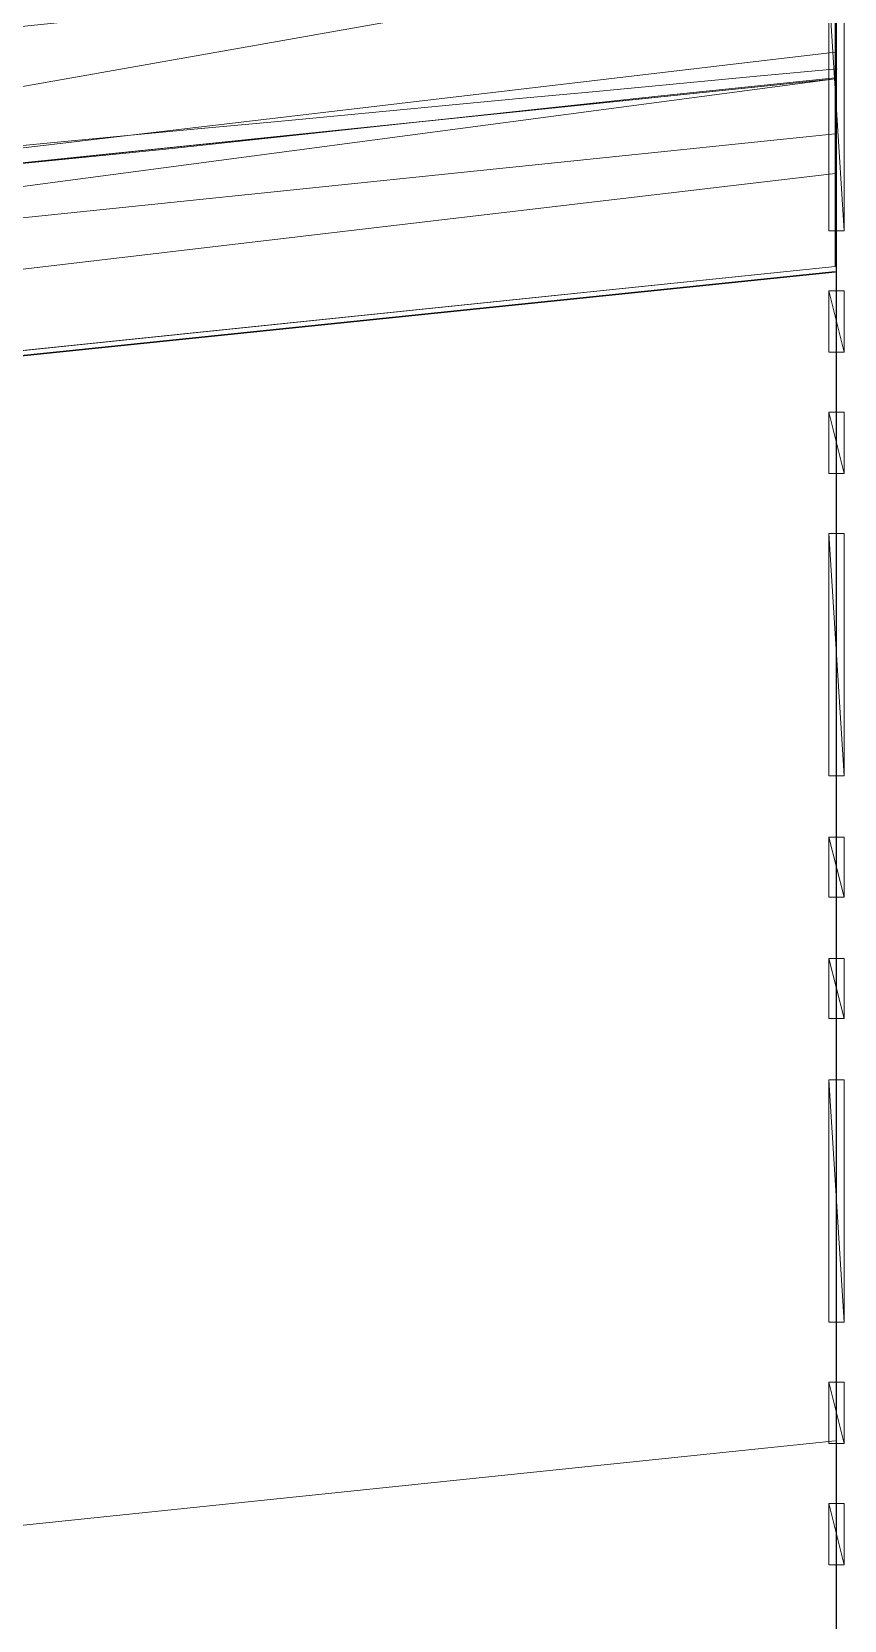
# Model space of a CAD drawing. Header units: inches. Extents: x -0.6 to 32.5, y 0.8 to 22.6.
# Drawn here: x 26.676 to 27.736, y 19.396 to 21.471 of the extents above; entities that cross this region are included whole.
import ezdxf

# ---------------------------------------------------------------- set-up
doc = ezdxf.new("R2010")
doc.units = ezdxf.units.IN
doc.header["$MEASUREMENT"] = 0
doc.layers.add('PDF_Geometry', color=7, linetype='Continuous', true_color=0xa5a5a5)

msp = doc.modelspace()

# ---------------------------------------------------------------- linework, layer by layer
at = {"layer": 'PDF_Geometry', "color": 7, "lineweight": 25}
msp.add_lwpolyline([(27.7256, 1.0256), (27.7256, 22.3439), (0.8839, 22.3439), (0.8839, 1.0256), (27.7256, 1.0256)], dxfattribs=at)
at = {"layer": 'PDF_Geometry', "color": 7, "lineweight": 0}
msp.add_lwpolyline([(27.7256, 16.1206), (27.7256, 22.3439), (0.8839, 22.3439), (0.8839, 16.1206), (27.7256, 16.1206)], dxfattribs=at)
at = {"layer": 'PDF_Geometry', "color": 254, "lineweight": 0, "true_color": 0xdcdcdc}
for points in [[(25.1856, 21.3255), (25.3056, 21.1589), (27.7239, 21.5872), (25.1856, 21.3255)], [(25.3056, 21.1589), (27.7239, 21.5872), (27.7239, 21.4439), (25.3056, 21.1589)], [(27.7239, 21.4439), (27.7239, 21.4089), (25.3056, 21.1589), (27.7239, 21.4439)]]:
    msp.add_lwpolyline(points, dxfattribs=at)
at = {"layer": 'PDF_Geometry', "color": 5, "lineweight": 0}
for points in [[(27.7356, 21.5272), (27.7156, 21.5272), (27.7356, 21.2106), (27.7356, 21.5272)], [(27.7156, 21.5272), (27.7356, 21.2106), (27.7156, 21.2106), (27.7156, 21.5272)], [(27.7356, 21.1322), (27.7156, 21.1322), (27.7356, 21.0522), (27.7356, 21.1322)], [(27.7156, 21.1322), (27.7356, 21.0522), (27.7156, 21.0522), (27.7156, 21.1322)], [(27.7356, 20.9739), (27.7156, 20.9739), (27.7356, 20.8939), (27.7356, 20.9739)], [(27.7156, 20.9739), (27.7356, 20.8939), (27.7156, 20.8939), (27.7156, 20.9739)], [(27.7356, 20.8156), (27.7156, 20.8156), (27.7356, 20.4989), (27.7356, 20.8156)], [(27.7156, 20.8156), (27.7356, 20.4989), (27.7156, 20.4989), (27.7156, 20.8156)], [(27.7356, 20.4189), (27.7156, 20.4189), (27.7356, 20.3405), (27.7356, 20.4189)], [(27.7156, 20.4189), (27.7356, 20.3405), (27.7156, 20.3405), (27.7156, 20.4189)], [(27.7356, 20.2606), (27.7156, 20.2606), (27.7356, 20.1822), (27.7356, 20.2606)], [(27.7156, 20.2606), (27.7356, 20.1822), (27.7156, 20.1822), (27.7156, 20.2606)], [(27.7356, 20.1022), (27.7156, 20.1022), (27.7356, 19.7855), (27.7356, 20.1022)], [(27.7156, 20.1022), (27.7356, 19.7855), (27.7156, 19.7855), (27.7156, 20.1022)], [(27.7356, 19.7072), (27.7156, 19.7072), (27.7356, 19.6272), (27.7356, 19.7072)], [(27.7156, 19.7072), (27.7356, 19.6272), (27.7156, 19.6272), (27.7156, 19.7072)], [(27.7356, 19.5489), (27.7156, 19.5489), (27.7356, 19.4689), (27.7356, 19.5489)], [(27.7156, 19.5489), (27.7356, 19.4689), (27.7156, 19.4689), (27.7156, 19.5489)]]:
    msp.add_lwpolyline(points, dxfattribs=at)
at = {"layer": 'PDF_Geometry', "color": 2, "lineweight": 0}
for points in [[(27.7239, 21.4089), (19.1639, 20.5239), (19.1605, 20.5239), (5.3806, 19.0989)], [(19.1639, 20.5239), (19.3272, 20.2956), (27.7239, 21.4089), (19.1639, 20.5239)], [(19.3272, 20.2956), (27.7239, 21.4089), (27.7239, 21.2856), (19.3272, 20.2956)], [(27.7239, 21.2856), (27.7239, 21.1639), (19.3272, 20.2956), (27.7239, 21.2856)], [(0.8856, 18.4622), (1.4056, 18.4989), (2.4006, 18.5772), (3.3956, 18.6622), (4.3906, 18.7556), (5.3839, 18.8539), (27.7239, 21.1639)]]:
    msp.add_lwpolyline(points, dxfattribs=at)
at = {"layer": 'PDF_Geometry', "color": 9, "lineweight": 5, "true_color": 0xbababa}
msp.add_lwpolyline([(27.7239, 21.4106), (27.5006, 21.3872), (26.8506, 21.3172), (26.2006, 21.2522), (25.5406, 21.1822), (24.8489, 21.1139), (23.9789, 21.0239), (23.2656, 20.9472), (22.5222, 20.8706), (21.8822, 20.8089), (21.2356, 20.7372), (20.5606, 20.6689), (19.8405, 20.5922), (19.1022, 20.5156), (18.2056, 20.4239)], dxfattribs=at)
at = {"layer": 'PDF_Geometry', "lineweight": 0}
for points in [[(19.1605, 20.5239), (27.7239, 21.4089)], [(25.5256, 19.4022), (27.7239, 19.6306)]]:
    msp.add_lwpolyline(points, dxfattribs=at)
at = {"layer": 'PDF_Geometry', "color": 7, "lineweight": 13}
msp.add_lwpolyline([(19.1689, 20.4522), (27.7239, 21.3372)], dxfattribs=at)
at = {"layer": 'PDF_Geometry', "color": 7, "lineweight": 30}
msp.add_lwpolyline([(19.1872, 20.2756), (27.7239, 21.1572)], dxfattribs=at)
at = {"layer": 'PDF_Geometry', "color": 9, "lineweight": 5, "true_color": 0xbababa}
msp.add_arc((177.93, -1576.9031), 1605.3676, 95.3686327, 96.3315584, dxfattribs=at)

doc.saveas('drawing.dxf')
